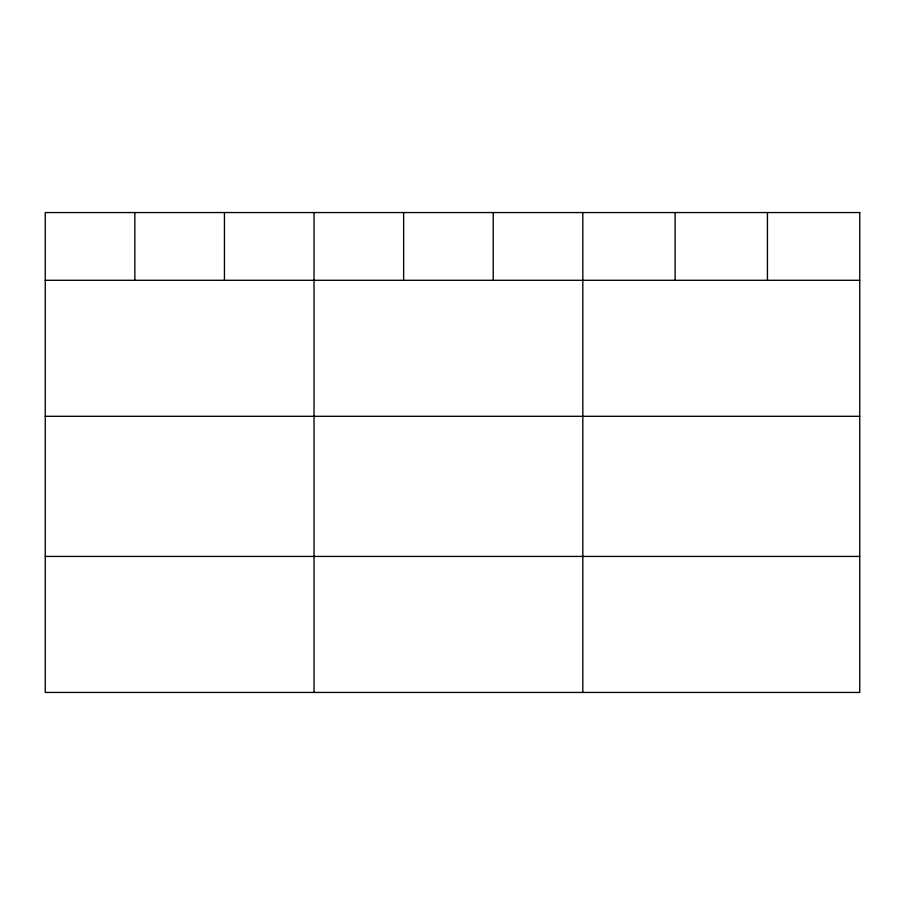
<?xml version="1.0" encoding="UTF-8"?>
<svg xmlns="http://www.w3.org/2000/svg" width="905" height="905" viewBox="0 0 905 905"><rect width="100%" height="100%" fill="white"/><g stroke="black" fill="none" stroke-linecap="round" stroke-linejoin="round"><path stroke-width="1.36" d="M45.25 280.29L859.75 280.29M45.25 416.3L859.75 416.3M45.25 556.428L859.75 556.428M767.44 212.551L767.44 280.29M675.13 212.551L675.13 280.29M582.82 212.551L582.82 692.449M493.225 212.551L493.225 280.29M403.63 212.551L403.63 280.29M314.035 212.551L314.035 692.449M224.44 212.551L224.44 280.29M134.845 212.551L134.845 280.29M859.75 212.551L45.25 212.551L45.25 692.449L859.75 692.449L859.75 212.551"/></g></svg>
